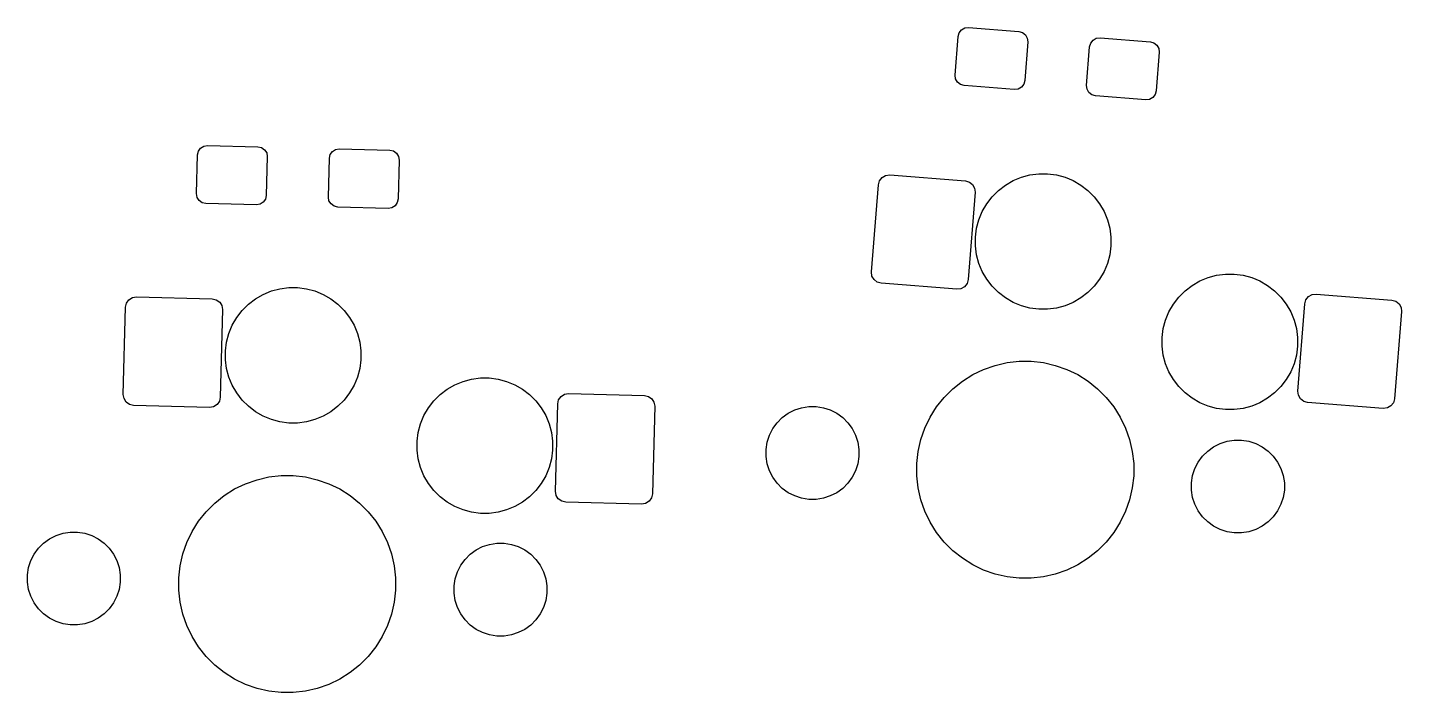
# Model space of a CAD drawing. Extents: x -173 to 103, y -39 to 59.
# Drawn here: x -112.79 to -77.37, y 13.15 to 30.3 of the extents above; entities that cross this region are included whole.
import ezdxf

# ---------------------------------------------------------------- set-up
doc = ezdxf.new("R2010")
doc.units = 0
doc.layers.add('BLACK', color=7, linetype='CONTINUOUS')

msp = doc.modelspace()

# ---------------------------------------------------------------- linework, layer by layer
at = {"layer": 'BLACK', "linetype": 'CONTINUOUS'}
for p, q in [((-88.798871, 30.06763), (-88.772393, 30.161513)), ((-88.772393, 30.161513), (-88.712004, 30.238117)), ((-88.712004, 30.238117), (-88.626896, 30.285779)), ((-88.626896, 30.285779), (-88.530027, 30.297244)), ((-88.530027, 30.297244), (-87.234034, 30.195248)), ((-87.234034, 30.195248), (-87.140151, 30.16877)), ((-87.140151, 30.16877), (-87.063547, 30.108381)), ((-87.063547, 30.108381), (-87.015885, 30.023273)), ((-88.87733, 29.070713), (-88.798871, 30.06763)), ((-87.00442, 29.926403), (-87.082879, 28.929486)), ((-87.015885, 30.023273), (-87.00442, 29.926403)), ((-85.487812, 28.803953), (-85.409353, 29.80087)), ((-85.409353, 29.80087), (-85.382875, 29.894753)), ((-85.382875, 29.894753), (-85.322486, 29.971357)), ((-85.322486, 29.971357), (-85.237378, 30.019019)), ((-85.237378, 30.019019), (-85.140509, 30.030484)), ((-85.140509, 30.030484), (-83.844516, 29.928488)), ((-83.844516, 29.928488), (-83.750633, 29.90201)), ((-83.750633, 29.90201), (-83.674029, 29.841621)), ((-83.674029, 29.841621), (-83.626367, 29.756513)), ((-83.626367, 29.756513), (-83.614902, 29.659643)), ((-83.614902, 29.659643), (-83.693361, 28.662726)), ((-88.865865, 28.973843), (-88.87733, 29.070713)), ((-88.818203, 28.888735), (-88.865865, 28.973843)), ((-88.741599, 28.828346), (-88.818203, 28.888735)), ((-88.647716, 28.801868), (-88.741599, 28.828346)), ((-87.351723, 28.699872), (-88.647716, 28.801868)), ((-87.254854, 28.711337), (-87.351723, 28.699872)), ((-87.169746, 28.758999), (-87.254854, 28.711337)), ((-87.109357, 28.835603), (-87.169746, 28.758999)), ((-87.082879, 28.929486), (-87.109357, 28.835603)), ((-85.476347, 28.707083), (-85.487812, 28.803953)), ((-85.428685, 28.621975), (-85.476347, 28.707083)), ((-85.352081, 28.561586), (-85.428685, 28.621975)), ((-85.258198, 28.535108), (-85.352081, 28.561586)), ((-83.962205, 28.433112), (-85.258198, 28.535108)), ((-83.865336, 28.444577), (-83.962205, 28.433112)), ((-83.780228, 28.492239), (-83.865336, 28.444577)), ((-83.719839, 28.568843), (-83.780228, 28.492239)), ((-83.693361, 28.662726), (-83.719839, 28.568843)), ((-108.432196, 26.014953), (-108.406019, 27.01461)), ((-108.406019, 27.01461), (-108.384491, 27.10975)), ((-108.384491, 27.10975), (-108.328194, 27.18941)), ((-108.328194, 27.18941), (-108.245697, 27.241461)), ((-108.245697, 27.241461), (-108.149561, 27.25798)), ((-108.149561, 27.25798), (-106.850006, 27.22395)), ((-106.850006, 27.22395), (-106.754866, 27.202422)), ((-106.754866, 27.202422), (-106.675206, 27.146125)), ((-106.675206, 27.146125), (-106.623155, 27.063628)), ((-106.606636, 26.967491), (-106.632813, 25.967834)), ((-106.623155, 27.063628), (-106.606636, 26.967491)), ((-105.033362, 25.925951), (-105.007185, 26.925608)), ((-105.007185, 26.925608), (-104.985657, 27.020748)), ((-104.985657, 27.020748), (-104.92936, 27.100408)), ((-104.92936, 27.100408), (-104.846863, 27.152459)), ((-104.846863, 27.152459), (-104.750727, 27.168978)), ((-104.750727, 27.168978), (-103.451172, 27.134948)), ((-103.451172, 27.134948), (-103.356032, 27.11342)), ((-103.356032, 27.11342), (-103.276372, 27.057123)), ((-103.276372, 27.057123), (-103.224321, 26.974626)), ((-103.224321, 26.974626), (-103.207802, 26.878489)), ((-103.207802, 26.878489), (-103.233979, 25.878832)), ((-91.032139, 23.995874), (-90.855095, 26.245439)), ((-90.855095, 26.245439), (-90.826315, 26.347485)), ((-90.826315, 26.347485), (-90.760674, 26.43075)), ((-90.760674, 26.43075), (-90.668166, 26.482557)), ((-90.668166, 26.482557), (-90.562873, 26.495019)), ((-90.562873, 26.495019), (-88.612383, 26.341513)), ((-88.612383, 26.341513), (-88.510336, 26.312733)), ((-88.510336, 26.312733), (-88.427072, 26.247091)), ((-88.427072, 26.247091), (-88.375264, 26.154583)), ((-87.760882, 26.095079), (-87.579275, 26.234431)), ((-87.579275, 26.234431), (-87.381032, 26.348886)), ((-87.381032, 26.348886), (-87.169546, 26.436487)), ((-87.169546, 26.436487), (-86.948435, 26.495733)), ((-86.948435, 26.495733), (-86.721482, 26.525612)), ((-86.721482, 26.525612), (-86.492572, 26.525612)), ((-86.492572, 26.525612), (-86.265619, 26.495733)), ((-86.265619, 26.495733), (-86.044508, 26.436487)), ((-86.044508, 26.436487), (-85.833022, 26.348886)), ((-85.833022, 26.348886), (-85.634779, 26.234431)), ((-85.634779, 26.234431), (-85.453172, 26.095079)), ((-108.415677, 25.918816), (-108.432196, 26.014953)), ((-108.363626, 25.836319), (-108.415677, 25.918816)), ((-106.654341, 25.872694), (-106.710638, 25.793034)), ((-106.632813, 25.967834), (-106.654341, 25.872694)), ((-105.016843, 25.829814), (-105.033362, 25.925951)), ((-103.233979, 25.878832), (-103.255507, 25.783692)), ((-88.362803, 26.04929), (-88.539847, 23.799725)), ((-88.375264, 26.154583), (-88.362803, 26.04929)), ((-88.062099, 25.751607), (-87.922747, 25.933214)), ((-87.922747, 25.933214), (-87.760882, 26.095079)), ((-85.453172, 26.095079), (-85.291307, 25.933214)), ((-85.291307, 25.933214), (-85.151955, 25.751607)), ((-108.283966, 25.780022), (-108.363626, 25.836319)), ((-108.188826, 25.758494), (-108.283966, 25.780022)), ((-106.889271, 25.724464), (-108.188826, 25.758494)), ((-106.793135, 25.740983), (-106.889271, 25.724464)), ((-106.710638, 25.793034), (-106.793135, 25.740983)), ((-104.964792, 25.747317), (-105.016843, 25.829814)), ((-104.885132, 25.69102), (-104.964792, 25.747317)), ((-104.789992, 25.669492), (-104.885132, 25.69102)), ((-103.490437, 25.635462), (-104.789992, 25.669492)), ((-103.394301, 25.651981), (-103.490437, 25.635462)), ((-103.311804, 25.704032), (-103.394301, 25.651981)), ((-103.255507, 25.783692), (-103.311804, 25.704032)), ((-88.264155, 25.341878), (-88.176554, 25.553364)), ((-88.176554, 25.553364), (-88.062099, 25.751607)), ((-85.151955, 25.751607), (-85.0375, 25.553364)), ((-85.0375, 25.553364), (-84.949899, 25.341878)), ((-88.323401, 25.120767), (-88.264155, 25.341878)), ((-84.949899, 25.341878), (-84.890653, 25.120767)), ((-88.35328, 24.893814), (-88.323401, 25.120767)), ((-88.35328, 24.664904), (-88.35328, 24.893814)), ((-84.890653, 25.120767), (-84.860774, 24.893814)), ((-84.860774, 24.893814), (-84.860774, 24.664904)), ((-88.323401, 24.437951), (-88.35328, 24.664904)), ((-84.860774, 24.664904), (-84.890653, 24.437951)), ((-88.264155, 24.21684), (-88.323401, 24.437951)), ((-88.176554, 24.005354), (-88.264155, 24.21684)), ((-84.949899, 24.21684), (-85.0375, 24.005354)), ((-84.890653, 24.437951), (-84.949899, 24.21684)), ((-91.019678, 23.890581), (-91.032139, 23.995874)), ((-90.96787, 23.798073), (-91.019678, 23.890581)), ((-90.884606, 23.732431), (-90.96787, 23.798073)), ((-90.782559, 23.703651), (-90.884606, 23.732431)), ((-88.539847, 23.799725), (-88.568627, 23.697679)), ((-88.062099, 23.807111), (-88.176554, 24.005354)), ((-87.922747, 23.625504), (-88.062099, 23.807111)), ((-85.151955, 23.807111), (-85.291307, 23.625504)), ((-85.0375, 24.005354), (-85.151955, 23.807111)), ((-82.767299, 23.648918), (-82.569056, 23.763373)), ((-82.569056, 23.763373), (-82.35757, 23.850974)), ((-82.35757, 23.850974), (-82.136459, 23.91022)), ((-82.136459, 23.91022), (-81.909506, 23.940099)), ((-81.909506, 23.940099), (-81.680596, 23.940099)), ((-81.680596, 23.940099), (-81.453643, 23.91022)), ((-81.453643, 23.91022), (-81.232532, 23.850974)), ((-81.232532, 23.850974), (-81.021046, 23.763373)), ((-81.021046, 23.763373), (-80.822803, 23.648918)), ((-106.912642, 23.303368), (-106.714399, 23.417823)), ((-106.714399, 23.417823), (-106.502913, 23.505424)), ((-106.502913, 23.505424), (-106.281802, 23.56467)), ((-106.281802, 23.56467), (-106.054849, 23.594549)), ((-106.054849, 23.594549), (-105.825939, 23.594549)), ((-105.825939, 23.594549), (-105.598986, 23.56467)), ((-105.598986, 23.56467), (-105.377875, 23.505424)), ((-105.377875, 23.505424), (-105.166389, 23.417823)), ((-105.166389, 23.417823), (-104.968146, 23.303368)), ((-88.832069, 23.550145), (-90.782559, 23.703651)), ((-88.726776, 23.562607), (-88.832069, 23.550145)), ((-88.634268, 23.614414), (-88.726776, 23.562607)), ((-88.568627, 23.697679), (-88.634268, 23.614414)), ((-87.760882, 23.463639), (-87.922747, 23.625504)), ((-87.579275, 23.324287), (-87.760882, 23.463639)), ((-85.453172, 23.463639), (-85.634779, 23.324287)), ((-85.291307, 23.625504), (-85.453172, 23.463639)), ((-83.110771, 23.347701), (-82.948906, 23.509566)), ((-82.948906, 23.509566), (-82.767299, 23.648918)), ((-80.822803, 23.648918), (-80.641196, 23.509566)), ((-80.641196, 23.509566), (-80.479331, 23.347701)), ((-79.76781, 23.35879), (-79.675302, 23.410597)), ((-79.675302, 23.410597), (-79.570009, 23.423059)), ((-79.570009, 23.423059), (-77.619519, 23.269553)), ((-110.318437, 20.834293), (-110.259369, 23.090041)), ((-110.259369, 23.090041), (-110.235969, 23.193453)), ((-110.235969, 23.193453), (-110.174776, 23.280039)), ((-110.174776, 23.280039), (-110.085106, 23.336617)), ((-110.085106, 23.336617), (-109.980609, 23.354572)), ((-109.980609, 23.354572), (-108.024758, 23.303357)), ((-108.024758, 23.303357), (-107.921346, 23.279957)), ((-107.921346, 23.279957), (-107.83476, 23.218764)), ((-107.83476, 23.218764), (-107.778182, 23.129094)), ((-107.760227, 23.024597), (-107.819295, 20.768849)), ((-107.778182, 23.129094), (-107.760227, 23.024597)), ((-107.256114, 23.002151), (-107.094249, 23.164016)), ((-107.094249, 23.164016), (-106.912642, 23.303368)), ((-104.968146, 23.303368), (-104.786539, 23.164016)), ((-104.786539, 23.164016), (-104.624674, 23.002151)), ((-87.381032, 23.209832), (-87.579275, 23.324287)), ((-87.169546, 23.122231), (-87.381032, 23.209832)), ((-86.948435, 23.062985), (-87.169546, 23.122231)), ((-86.721482, 23.033106), (-86.948435, 23.062985)), ((-86.492572, 23.033106), (-86.721482, 23.033106)), ((-86.265619, 23.062985), (-86.492572, 23.033106)), ((-86.044508, 23.122231), (-86.265619, 23.062985)), ((-85.833022, 23.209832), (-86.044508, 23.122231)), ((-85.634779, 23.324287), (-85.833022, 23.209832)), ((-83.364578, 22.967851), (-83.250123, 23.166094)), ((-83.250123, 23.166094), (-83.110771, 23.347701)), ((-80.479331, 23.347701), (-80.339979, 23.166094)), ((-80.339979, 23.166094), (-80.225524, 22.967851)), ((-80.039275, 20.923914), (-79.862231, 23.173479)), ((-79.862231, 23.173479), (-79.833451, 23.275525)), ((-79.833451, 23.275525), (-79.76781, 23.35879)), ((-77.619519, 23.269553), (-77.517472, 23.240773)), ((-77.517472, 23.240773), (-77.434208, 23.175131)), ((-77.434208, 23.175131), (-77.3824, 23.082623)), ((-77.3824, 23.082623), (-77.369939, 22.97733)), ((-107.509921, 22.622301), (-107.395466, 22.820544)), ((-107.395466, 22.820544), (-107.256114, 23.002151)), ((-104.624674, 23.002151), (-104.485322, 22.820544)), ((-104.485322, 22.820544), (-104.370867, 22.622301)), ((-83.511425, 22.535254), (-83.452179, 22.756365)), ((-83.452179, 22.756365), (-83.364578, 22.967851)), ((-80.225524, 22.967851), (-80.137923, 22.756365)), ((-80.137923, 22.756365), (-80.078677, 22.535254)), ((-77.369939, 22.97733), (-77.546983, 20.727765)), ((-107.656768, 22.189704), (-107.597522, 22.410815)), ((-107.597522, 22.410815), (-107.509921, 22.622301)), ((-104.370867, 22.622301), (-104.283266, 22.410815)), ((-104.283266, 22.410815), (-104.22402, 22.189704)), ((-83.541304, 22.308301), (-83.511425, 22.535254)), ((-80.078677, 22.535254), (-80.048798, 22.308301)), ((-107.686647, 21.962751), (-107.656768, 22.189704)), ((-107.686647, 21.733841), (-107.686647, 21.962751)), ((-104.22402, 22.189704), (-104.194141, 21.962751)), ((-104.194141, 21.962751), (-104.194141, 21.733841)), ((-83.541304, 22.079391), (-83.541304, 22.308301)), ((-83.511425, 21.852438), (-83.541304, 22.079391)), ((-80.048798, 22.079391), (-80.078677, 21.852438)), ((-80.048798, 22.308301), (-80.048798, 22.079391)), ((-107.656768, 21.506888), (-107.686647, 21.733841)), ((-104.194141, 21.733841), (-104.22402, 21.506888)), ((-87.845075, 21.588116), (-87.538953, 21.657986)), ((-87.538953, 21.657986), (-87.226933, 21.693142)), ((-87.226933, 21.693142), (-86.912939, 21.693142)), ((-86.912939, 21.693142), (-86.600919, 21.657986)), ((-86.600919, 21.657986), (-86.294797, 21.588116)), ((-83.452179, 21.631327), (-83.511425, 21.852438)), ((-83.364578, 21.419841), (-83.452179, 21.631327)), ((-80.137923, 21.631327), (-80.225524, 21.419841)), ((-80.078677, 21.852438), (-80.137923, 21.631327)), ((-107.597522, 21.285777), (-107.656768, 21.506888)), ((-107.509921, 21.074291), (-107.597522, 21.285777)), ((-104.283266, 21.285777), (-104.370867, 21.074291)), ((-104.22402, 21.506888), (-104.283266, 21.285777)), ((-101.341105, 21.234539), (-101.114152, 21.264418)), ((-101.114152, 21.264418), (-100.885242, 21.264418)), ((-100.885242, 21.264418), (-100.658289, 21.234539)), ((-88.690216, 21.181117), (-88.424349, 21.348173)), ((-88.424349, 21.348173), (-88.14145, 21.48441)), ((-88.14145, 21.48441), (-87.845075, 21.588116)), ((-86.294797, 21.588116), (-85.998422, 21.48441)), ((-85.998422, 21.48441), (-85.715523, 21.348173)), ((-85.715523, 21.348173), (-85.449656, 21.181117)), ((-83.250123, 21.221598), (-83.364578, 21.419841)), ((-80.225524, 21.419841), (-80.339979, 21.221598)), ((-107.395466, 20.876048), (-107.509921, 21.074291)), ((-104.370867, 21.074291), (-104.485322, 20.876048)), ((-102.153552, 20.833885), (-101.971945, 20.973237)), ((-101.971945, 20.973237), (-101.773702, 21.087692)), ((-101.773702, 21.087692), (-101.562216, 21.175293)), ((-101.562216, 21.175293), (-101.341105, 21.234539)), ((-100.658289, 21.234539), (-100.437178, 21.175293)), ((-100.437178, 21.175293), (-100.225692, 21.087692)), ((-100.225692, 21.087692), (-100.027449, 20.973237)), ((-100.027449, 20.973237), (-99.845842, 20.833885)), ((-89.157734, 20.763317), (-88.935706, 20.985345)), ((-88.935706, 20.985345), (-88.690216, 21.181117)), ((-85.449656, 21.181117), (-85.204166, 20.985345)), ((-85.204166, 20.985345), (-84.982138, 20.763317)), ((-83.110771, 21.039991), (-83.250123, 21.221598)), ((-82.948906, 20.878126), (-83.110771, 21.039991)), ((-80.479331, 21.039991), (-80.641196, 20.878126)), ((-80.339979, 21.221598), (-80.479331, 21.039991)), ((-80.026814, 20.818621), (-80.039275, 20.923914)), ((-110.300482, 20.729796), (-110.318437, 20.834293)), ((-110.243904, 20.640126), (-110.300482, 20.729796)), ((-110.157318, 20.578933), (-110.243904, 20.640126)), ((-110.053906, 20.555533), (-110.157318, 20.578933)), ((-108.098055, 20.504318), (-110.053906, 20.555533)), ((-107.903888, 20.578851), (-107.993558, 20.522273)), ((-107.842695, 20.665437), (-107.903888, 20.578851)), ((-107.819295, 20.768849), (-107.842695, 20.665437)), ((-107.256114, 20.694441), (-107.395466, 20.876048)), ((-107.094249, 20.532576), (-107.256114, 20.694441)), ((-104.624674, 20.694441), (-104.786539, 20.532576)), ((-104.485322, 20.876048), (-104.624674, 20.694441)), ((-102.454769, 20.490413), (-102.315417, 20.67202)), ((-102.315417, 20.67202), (-102.153552, 20.833885)), ((-99.845842, 20.833885), (-99.683977, 20.67202)), ((-99.683977, 20.67202), (-99.544625, 20.490413)), ((-99.179864, 18.341865), (-99.120796, 20.597613)), ((-99.120796, 20.597613), (-99.097396, 20.701025)), ((-99.097396, 20.701025), (-99.036203, 20.787611)), ((-99.036203, 20.787611), (-98.946533, 20.844189)), ((-98.946533, 20.844189), (-98.842036, 20.862144)), ((-98.842036, 20.862144), (-96.886185, 20.810929)), ((-96.886185, 20.810929), (-96.782773, 20.787529)), ((-96.782773, 20.787529), (-96.696187, 20.726336)), ((-96.696187, 20.726336), (-96.639609, 20.636666)), ((-96.639609, 20.636666), (-96.621654, 20.532169)), ((-89.353506, 20.517827), (-89.157734, 20.763317)), ((-84.982138, 20.763317), (-84.786366, 20.517827)), ((-82.767299, 20.738774), (-82.948906, 20.878126)), ((-82.569056, 20.624319), (-82.767299, 20.738774)), ((-82.35757, 20.536718), (-82.569056, 20.624319)), ((-81.021046, 20.624319), (-81.232532, 20.536718)), ((-80.822803, 20.738774), (-81.021046, 20.624319)), ((-80.641196, 20.878126), (-80.822803, 20.738774)), ((-79.975006, 20.726113), (-80.026814, 20.818621)), ((-79.891742, 20.660471), (-79.975006, 20.726113)), ((-79.789695, 20.631691), (-79.891742, 20.660471)), ((-77.839205, 20.478185), (-79.789695, 20.631691)), ((-77.575763, 20.625719), (-77.641404, 20.542454)), ((-77.546983, 20.727765), (-77.575763, 20.625719)), ((-107.993558, 20.522273), (-108.098055, 20.504318)), ((-106.912642, 20.393224), (-107.094249, 20.532576)), ((-106.714399, 20.278769), (-106.912642, 20.393224)), ((-106.502913, 20.191168), (-106.714399, 20.278769)), ((-106.281802, 20.131922), (-106.502913, 20.191168)), ((-105.377875, 20.191168), (-105.598986, 20.131922)), ((-105.166389, 20.278769), (-105.377875, 20.191168)), ((-104.968146, 20.393224), (-105.166389, 20.278769)), ((-104.786539, 20.532576), (-104.968146, 20.393224)), ((-102.656825, 20.080684), (-102.569224, 20.29217)), ((-102.569224, 20.29217), (-102.454769, 20.490413)), ((-99.544625, 20.490413), (-99.43017, 20.29217)), ((-99.43017, 20.29217), (-99.342569, 20.080684)), ((-96.621654, 20.532169), (-96.680722, 18.276421)), ((-93.465468, 20.10841), (-93.332319, 20.241559)), ((-93.332319, 20.241559), (-93.179979, 20.35224)), ((-93.179979, 20.35224), (-93.012201, 20.437727)), ((-93.012201, 20.437727), (-92.833115, 20.495916)), ((-92.833115, 20.495916), (-92.647132, 20.525373)), ((-92.647132, 20.525373), (-92.45883, 20.525373)), ((-92.45883, 20.525373), (-92.272847, 20.495916)), ((-92.272847, 20.495916), (-92.093761, 20.437727)), ((-92.093761, 20.437727), (-91.925983, 20.35224)), ((-91.925983, 20.35224), (-91.773643, 20.241559)), ((-91.773643, 20.241559), (-91.640494, 20.10841)), ((-89.656799, 19.969061), (-89.520562, 20.25196)), ((-89.520562, 20.25196), (-89.353506, 20.517827)), ((-84.786366, 20.517827), (-84.61931, 20.25196)), ((-84.61931, 20.25196), (-84.483073, 19.969061)), ((-82.136459, 20.477472), (-82.35757, 20.536718)), ((-81.909506, 20.447593), (-82.136459, 20.477472)), ((-81.680596, 20.447593), (-81.909506, 20.447593)), ((-81.453643, 20.477472), (-81.680596, 20.447593)), ((-81.232532, 20.536718), (-81.453643, 20.477472)), ((-77.733912, 20.490647), (-77.839205, 20.478185)), ((-77.641404, 20.542454), (-77.733912, 20.490647)), ((-106.054849, 20.102043), (-106.281802, 20.131922)), ((-105.825939, 20.102043), (-106.054849, 20.102043)), ((-105.598986, 20.131922), (-105.825939, 20.102043)), ((-102.74595, 19.63262), (-102.716071, 19.859573)), ((-102.716071, 19.859573), (-102.656825, 20.080684)), ((-99.342569, 20.080684), (-99.283323, 19.859573)), ((-99.283323, 19.859573), (-99.253444, 19.63262)), ((-93.661636, 19.788292), (-93.576149, 19.95607)), ((-93.576149, 19.95607), (-93.465468, 20.10841)), ((-91.640494, 20.10841), (-91.529813, 19.95607)), ((-91.529813, 19.95607), (-91.444326, 19.788292)), ((-89.760505, 19.672686), (-89.656799, 19.969061)), ((-84.483073, 19.969061), (-84.379367, 19.672686)), ((-102.74595, 19.40371), (-102.74595, 19.63262)), ((-99.253444, 19.63262), (-99.253444, 19.40371)), ((-93.749282, 19.423223), (-93.719825, 19.609206)), ((-93.719825, 19.609206), (-93.661636, 19.788292)), ((-91.444326, 19.788292), (-91.386137, 19.609206)), ((-91.386137, 19.609206), (-91.35668, 19.423223)), ((-89.830375, 19.366564), (-89.760505, 19.672686)), ((-84.379367, 19.672686), (-84.309497, 19.366564)), ((-82.366229, 19.378509), (-82.213889, 19.48919)), ((-82.213889, 19.48919), (-82.046111, 19.574677)), ((-82.046111, 19.574677), (-81.867025, 19.632866)), ((-81.867025, 19.632866), (-81.681042, 19.662323)), ((-81.681042, 19.662323), (-81.49274, 19.662323)), ((-81.49274, 19.662323), (-81.306757, 19.632866)), ((-81.306757, 19.632866), (-81.127671, 19.574677)), ((-81.127671, 19.574677), (-80.959893, 19.48919)), ((-80.959893, 19.48919), (-80.807553, 19.378509)), ((-102.716071, 19.176757), (-102.74595, 19.40371)), ((-102.656825, 18.955646), (-102.716071, 19.176757)), ((-99.283323, 19.176757), (-99.342569, 18.955646)), ((-99.253444, 19.40371), (-99.283323, 19.176757)), ((-93.749282, 19.234921), (-93.749282, 19.423223)), ((-93.719825, 19.048938), (-93.749282, 19.234921)), ((-91.35668, 19.234921), (-91.386137, 19.048938)), ((-91.35668, 19.423223), (-91.35668, 19.234921)), ((-89.865531, 19.054544), (-89.830375, 19.366564)), ((-84.309497, 19.366564), (-84.274341, 19.054544)), ((-82.610059, 19.09302), (-82.499378, 19.24536)), ((-82.499378, 19.24536), (-82.366229, 19.378509)), ((-80.807553, 19.378509), (-80.674404, 19.24536)), ((-80.674404, 19.24536), (-80.563723, 19.09302)), ((-102.569224, 18.74416), (-102.656825, 18.955646)), ((-99.342569, 18.955646), (-99.43017, 18.74416)), ((-93.661636, 18.869852), (-93.719825, 19.048938)), ((-93.576149, 18.702074), (-93.661636, 18.869852)), ((-91.444326, 18.869852), (-91.529813, 18.702074)), ((-91.386137, 19.048938), (-91.444326, 18.869852)), ((-89.865531, 18.74055), (-89.865531, 19.054544)), ((-84.274341, 19.054544), (-84.274341, 18.74055)), ((-82.753735, 18.746156), (-82.695546, 18.925242)), ((-82.695546, 18.925242), (-82.610059, 19.09302)), ((-80.563723, 19.09302), (-80.478236, 18.925242)), ((-80.478236, 18.925242), (-80.420047, 18.746156)), ((-107.449251, 18.400944), (-107.166352, 18.537181)), ((-107.166352, 18.537181), (-106.869977, 18.640887)), ((-106.869977, 18.640887), (-106.563855, 18.710757)), ((-106.563855, 18.710757), (-106.251835, 18.745913)), ((-106.251835, 18.745913), (-105.937841, 18.745913)), ((-105.937841, 18.745913), (-105.625821, 18.710757)), ((-105.625821, 18.710757), (-105.319699, 18.640887)), ((-105.319699, 18.640887), (-105.023324, 18.537181)), ((-105.023324, 18.537181), (-104.740425, 18.400944)), ((-102.454769, 18.545917), (-102.569224, 18.74416)), ((-102.315417, 18.36431), (-102.454769, 18.545917)), ((-99.544625, 18.545917), (-99.683977, 18.36431)), ((-99.43017, 18.74416), (-99.544625, 18.545917)), ((-93.465468, 18.549734), (-93.576149, 18.702074)), ((-93.332319, 18.416585), (-93.465468, 18.549734)), ((-91.640494, 18.549734), (-91.773643, 18.416585)), ((-91.529813, 18.702074), (-91.640494, 18.549734)), ((-89.830375, 18.42853), (-89.865531, 18.74055)), ((-89.760505, 18.122408), (-89.830375, 18.42853)), ((-84.309497, 18.42853), (-84.379367, 18.122408)), ((-84.274341, 18.74055), (-84.309497, 18.42853)), ((-82.783192, 18.560173), (-82.753735, 18.746156)), ((-82.783192, 18.371871), (-82.783192, 18.560173)), ((-80.420047, 18.746156), (-80.39059, 18.560173)), ((-80.39059, 18.560173), (-80.39059, 18.371871)), ((-107.960608, 18.038116), (-107.715118, 18.233888)), ((-107.715118, 18.233888), (-107.449251, 18.400944)), ((-104.740425, 18.400944), (-104.474558, 18.233888)), ((-104.474558, 18.233888), (-104.229068, 18.038116)), ((-102.153552, 18.202445), (-102.315417, 18.36431)), ((-101.971945, 18.063093), (-102.153552, 18.202445)), ((-99.845842, 18.202445), (-100.027449, 18.063093)), ((-99.683977, 18.36431), (-99.845842, 18.202445)), ((-99.161909, 18.237368), (-99.179864, 18.341865)), ((-99.105331, 18.147698), (-99.161909, 18.237368)), ((-99.018745, 18.086505), (-99.105331, 18.147698)), ((-98.915333, 18.063105), (-99.018745, 18.086505)), ((-96.765315, 18.086423), (-96.854985, 18.029845)), ((-96.704122, 18.173009), (-96.765315, 18.086423)), ((-96.680722, 18.276421), (-96.704122, 18.173009)), ((-93.179979, 18.305904), (-93.332319, 18.416585)), ((-93.012201, 18.220417), (-93.179979, 18.305904)), ((-92.833115, 18.162228), (-93.012201, 18.220417)), ((-92.647132, 18.132771), (-92.833115, 18.162228)), ((-92.45883, 18.132771), (-92.647132, 18.132771)), ((-92.272847, 18.162228), (-92.45883, 18.132771)), ((-92.093761, 18.220417), (-92.272847, 18.162228)), ((-91.925983, 18.305904), (-92.093761, 18.220417)), ((-91.773643, 18.416585), (-91.925983, 18.305904)), ((-89.656799, 17.826033), (-89.760505, 18.122408)), ((-84.379367, 18.122408), (-84.483073, 17.826033)), ((-82.753735, 18.185888), (-82.783192, 18.371871)), ((-82.695546, 18.006802), (-82.753735, 18.185888)), ((-80.420047, 18.185888), (-80.478236, 18.006802)), ((-80.39059, 18.371871), (-80.420047, 18.185888)), ((-108.378408, 17.570598), (-108.182636, 17.816088)), ((-108.182636, 17.816088), (-107.960608, 18.038116)), ((-104.229068, 18.038116), (-104.00704, 17.816088)), ((-104.00704, 17.816088), (-103.811268, 17.570598)), ((-101.773702, 17.948638), (-101.971945, 18.063093)), ((-101.562216, 17.861037), (-101.773702, 17.948638)), ((-101.341105, 17.801791), (-101.562216, 17.861037)), ((-101.114152, 17.771912), (-101.341105, 17.801791)), ((-100.885242, 17.771912), (-101.114152, 17.771912)), ((-100.658289, 17.801791), (-100.885242, 17.771912)), ((-100.437178, 17.861037), (-100.658289, 17.801791)), ((-100.225692, 17.948638), (-100.437178, 17.861037)), ((-100.027449, 18.063093), (-100.225692, 17.948638)), ((-96.959482, 18.01189), (-98.915333, 18.063105)), ((-96.854985, 18.029845), (-96.959482, 18.01189)), ((-89.520562, 17.543134), (-89.656799, 17.826033)), ((-84.483073, 17.826033), (-84.61931, 17.543134)), ((-82.610059, 17.839024), (-82.695546, 18.006802)), ((-82.499378, 17.686684), (-82.610059, 17.839024)), ((-80.563723, 17.839024), (-80.674404, 17.686684)), ((-80.478236, 18.006802), (-80.563723, 17.839024)), ((-108.545464, 17.304731), (-108.378408, 17.570598)), ((-103.811268, 17.570598), (-103.644212, 17.304731)), ((-89.353506, 17.277267), (-89.520562, 17.543134)), ((-84.61931, 17.543134), (-84.786366, 17.277267)), ((-82.366229, 17.553535), (-82.499378, 17.686684)), ((-82.213889, 17.442854), (-82.366229, 17.553535)), ((-82.046111, 17.357367), (-82.213889, 17.442854)), ((-81.867025, 17.299178), (-82.046111, 17.357367)), ((-81.127671, 17.357367), (-81.306757, 17.299178)), ((-80.959893, 17.442854), (-81.127671, 17.357367)), ((-80.807553, 17.553535), (-80.959893, 17.442854)), ((-80.674404, 17.686684), (-80.807553, 17.553535)), ((-112.50544, 16.873629), (-112.372291, 17.006778)), ((-112.372291, 17.006778), (-112.219951, 17.117459)), ((-112.219951, 17.117459), (-112.052173, 17.202946)), ((-112.052173, 17.202946), (-111.873087, 17.261135)), ((-111.873087, 17.261135), (-111.687104, 17.290592)), ((-111.687104, 17.290592), (-111.498802, 17.290592)), ((-111.498802, 17.290592), (-111.312819, 17.261135)), ((-111.312819, 17.261135), (-111.133733, 17.202946)), ((-111.133733, 17.202946), (-110.965955, 17.117459)), ((-110.965955, 17.117459), (-110.813615, 17.006778)), ((-110.813615, 17.006778), (-110.680466, 16.873629)), ((-108.785407, 16.725457), (-108.681701, 17.021832)), ((-108.681701, 17.021832), (-108.545464, 17.304731)), ((-103.644212, 17.304731), (-103.507975, 17.021832)), ((-103.507975, 17.021832), (-103.404269, 16.725457)), ((-100.876857, 16.973189), (-100.690874, 17.002646)), ((-100.690874, 17.002646), (-100.502572, 17.002646)), ((-100.502572, 17.002646), (-100.316589, 16.973189)), ((-89.157734, 17.031777), (-89.353506, 17.277267)), ((-88.935706, 16.809749), (-89.157734, 17.031777)), ((-84.982138, 17.031777), (-85.204166, 16.809749)), ((-84.786366, 17.277267), (-84.982138, 17.031777)), ((-81.681042, 17.269721), (-81.867025, 17.299178)), ((-81.49274, 17.269721), (-81.681042, 17.269721)), ((-81.306757, 17.299178), (-81.49274, 17.269721)), ((-112.701608, 16.553511), (-112.616121, 16.721289)), ((-112.616121, 16.721289), (-112.50544, 16.873629)), ((-110.680466, 16.873629), (-110.569785, 16.721289)), ((-110.569785, 16.721289), (-110.484298, 16.553511)), ((-108.855277, 16.419335), (-108.785407, 16.725457)), ((-103.404269, 16.725457), (-103.334399, 16.419335)), ((-101.50921, 16.585683), (-101.376061, 16.718832)), ((-101.376061, 16.718832), (-101.223721, 16.829513)), ((-101.223721, 16.829513), (-101.055943, 16.915)), ((-101.055943, 16.915), (-100.876857, 16.973189)), ((-100.316589, 16.973189), (-100.137503, 16.915)), ((-100.137503, 16.915), (-99.969725, 16.829513)), ((-99.969725, 16.829513), (-99.817385, 16.718832)), ((-99.817385, 16.718832), (-99.684236, 16.585683)), ((-88.690216, 16.613977), (-88.935706, 16.809749)), ((-85.204166, 16.809749), (-85.449656, 16.613977)), ((-112.789254, 16.188442), (-112.759797, 16.374425)), ((-112.759797, 16.374425), (-112.701608, 16.553511)), ((-110.484298, 16.553511), (-110.426109, 16.374425)), ((-110.426109, 16.374425), (-110.396652, 16.188442)), ((-108.890433, 16.107315), (-108.855277, 16.419335)), ((-103.334399, 16.419335), (-103.299243, 16.107315)), ((-101.705378, 16.265565), (-101.619891, 16.433343)), ((-101.619891, 16.433343), (-101.50921, 16.585683)), ((-99.684236, 16.585683), (-99.573555, 16.433343)), ((-99.573555, 16.433343), (-99.488068, 16.265565)), ((-88.424349, 16.446921), (-88.690216, 16.613977)), ((-88.14145, 16.310684), (-88.424349, 16.446921)), ((-87.845075, 16.206978), (-88.14145, 16.310684)), ((-85.998422, 16.310684), (-86.294797, 16.206978)), ((-85.715523, 16.446921), (-85.998422, 16.310684)), ((-85.449656, 16.613977), (-85.715523, 16.446921)), ((-112.789254, 16.00014), (-112.789254, 16.188442)), ((-112.759797, 15.814157), (-112.789254, 16.00014)), ((-110.396652, 16.00014), (-110.426109, 15.814157)), ((-110.396652, 16.188442), (-110.396652, 16.00014)), ((-108.890433, 15.793321), (-108.890433, 16.107315)), ((-103.299243, 16.107315), (-103.299243, 15.793321)), ((-101.793024, 15.900496), (-101.763567, 16.086479)), ((-101.763567, 16.086479), (-101.705378, 16.265565)), ((-99.488068, 16.265565), (-99.429879, 16.086479)), ((-99.429879, 16.086479), (-99.400422, 15.900496)), ((-87.538953, 16.137108), (-87.845075, 16.206978)), ((-87.226933, 16.101952), (-87.538953, 16.137108)), ((-86.912939, 16.101952), (-87.226933, 16.101952)), ((-86.600919, 16.137108), (-86.912939, 16.101952)), ((-86.294797, 16.206978), (-86.600919, 16.137108)), ((-112.701608, 15.635071), (-112.759797, 15.814157)), ((-112.616121, 15.467293), (-112.701608, 15.635071)), ((-110.484298, 15.635071), (-110.569785, 15.467293)), ((-110.426109, 15.814157), (-110.484298, 15.635071)), ((-108.855277, 15.481301), (-108.890433, 15.793321)), ((-103.299243, 15.793321), (-103.334399, 15.481301)), ((-101.793024, 15.712194), (-101.793024, 15.900496)), ((-101.763567, 15.526211), (-101.793024, 15.712194)), ((-99.400422, 15.712194), (-99.429879, 15.526211)), ((-99.400422, 15.900496), (-99.400422, 15.712194)), ((-112.50544, 15.314953), (-112.616121, 15.467293)), ((-112.372291, 15.181804), (-112.50544, 15.314953)), ((-110.680466, 15.314953), (-110.813615, 15.181804)), ((-110.569785, 15.467293), (-110.680466, 15.314953)), ((-108.785407, 15.175179), (-108.855277, 15.481301)), ((-103.334399, 15.481301), (-103.404269, 15.175179)), ((-101.705378, 15.347125), (-101.763567, 15.526211)), ((-101.619891, 15.179347), (-101.705378, 15.347125)), ((-99.488068, 15.347125), (-99.573555, 15.179347)), ((-99.429879, 15.526211), (-99.488068, 15.347125)), ((-112.219951, 15.071123), (-112.372291, 15.181804)), ((-112.052173, 14.985636), (-112.219951, 15.071123)), ((-111.873087, 14.927447), (-112.052173, 14.985636)), ((-111.687104, 14.89799), (-111.873087, 14.927447)), ((-111.498802, 14.89799), (-111.687104, 14.89799)), ((-111.312819, 14.927447), (-111.498802, 14.89799)), ((-111.133733, 14.985636), (-111.312819, 14.927447)), ((-110.965955, 15.071123), (-111.133733, 14.985636)), ((-110.813615, 15.181804), (-110.965955, 15.071123)), ((-108.681701, 14.878804), (-108.785407, 15.175179)), ((-108.545464, 14.595905), (-108.681701, 14.878804)), ((-103.507975, 14.878804), (-103.644212, 14.595905)), ((-103.404269, 15.175179), (-103.507975, 14.878804)), ((-101.50921, 15.027007), (-101.619891, 15.179347)), ((-101.376061, 14.893858), (-101.50921, 15.027007)), ((-101.223721, 14.783177), (-101.376061, 14.893858)), ((-99.817385, 14.893858), (-99.969725, 14.783177)), ((-99.684236, 15.027007), (-99.817385, 14.893858)), ((-99.573555, 15.179347), (-99.684236, 15.027007)), ((-108.378408, 14.330038), (-108.545464, 14.595905)), ((-103.644212, 14.595905), (-103.811268, 14.330038)), ((-101.055943, 14.69769), (-101.223721, 14.783177)), ((-100.876857, 14.639501), (-101.055943, 14.69769)), ((-100.690874, 14.610044), (-100.876857, 14.639501)), ((-100.502572, 14.610044), (-100.690874, 14.610044)), ((-100.316589, 14.639501), (-100.502572, 14.610044)), ((-100.137503, 14.69769), (-100.316589, 14.639501)), ((-99.969725, 14.783177), (-100.137503, 14.69769)), ((-108.182636, 14.084548), (-108.378408, 14.330038)), ((-103.811268, 14.330038), (-104.00704, 14.084548)), ((-107.960608, 13.86252), (-108.182636, 14.084548)), ((-107.715118, 13.666748), (-107.960608, 13.86252)), ((-104.229068, 13.86252), (-104.474558, 13.666748)), ((-104.00704, 14.084548), (-104.229068, 13.86252)), ((-107.449251, 13.499692), (-107.715118, 13.666748)), ((-107.166352, 13.363455), (-107.449251, 13.499692)), ((-104.740425, 13.499692), (-105.023324, 13.363455)), ((-104.474558, 13.666748), (-104.740425, 13.499692)), ((-106.869977, 13.259749), (-107.166352, 13.363455)), ((-106.563855, 13.189879), (-106.869977, 13.259749)), ((-106.251835, 13.154723), (-106.563855, 13.189879)), ((-105.937841, 13.154723), (-106.251835, 13.154723)), ((-105.625821, 13.189879), (-105.937841, 13.154723)), ((-105.319699, 13.259749), (-105.625821, 13.189879)), ((-105.023324, 13.363455), (-105.319699, 13.259749))]:
    msp.add_line(p, q, dxfattribs=at)

doc.saveas('drawing.dxf')
